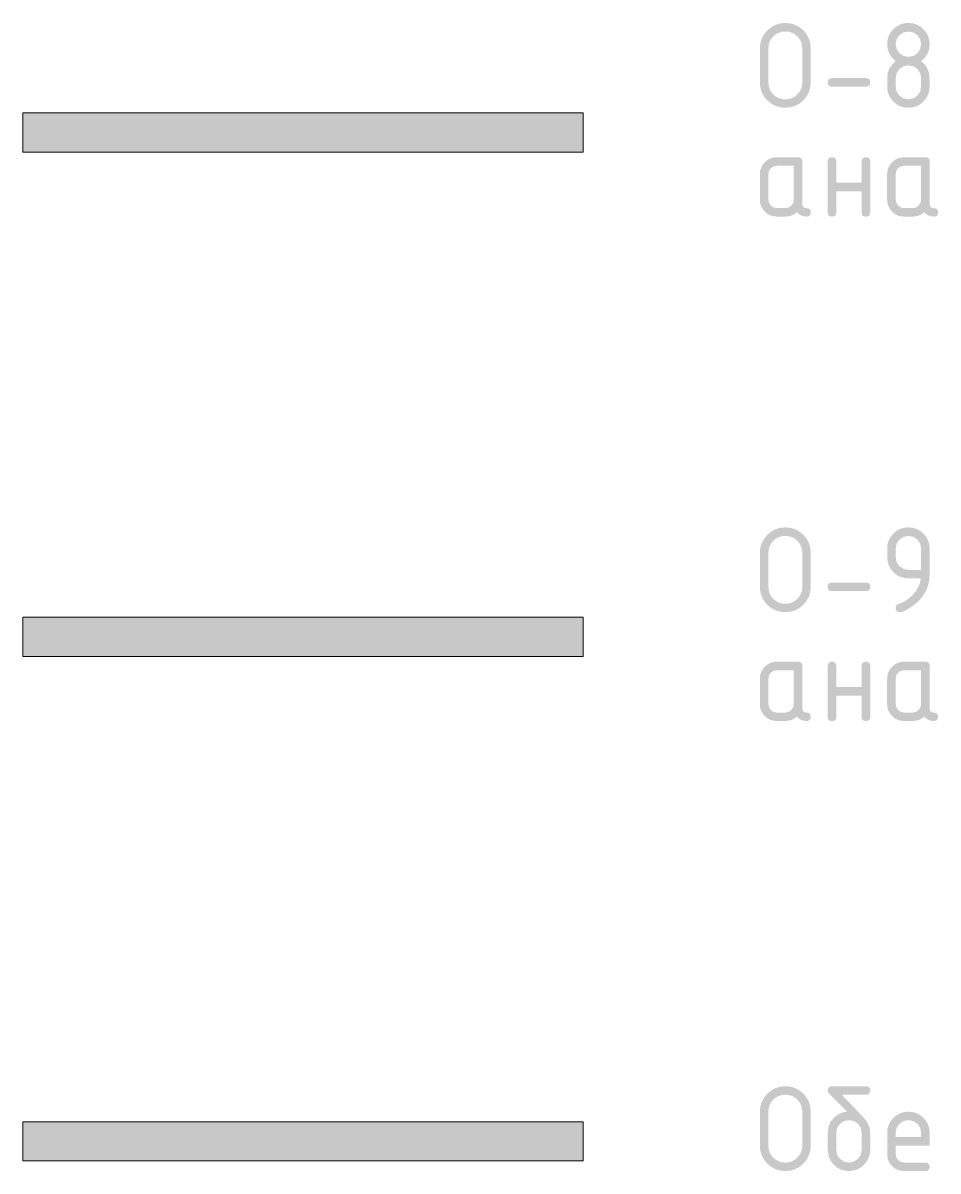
# Model space of a CAD drawing. Header units: millimetres. Extents: x -546 to 1681, y -650 to 1730.
# Drawn here: x 979.78 to 1012.44, y 478.19 to 519.15 of the extents above; entities that cross this region are included whole.
import ezdxf

# ---------------------------------------------------------------- set-up
doc = ezdxf.new("R2010")
doc.units = ezdxf.units.MM

msp = doc.modelspace()

# ---------------------------------------------------------------- hatches: boundary and pattern name
h = msp.add_hatch(color=7)
h.paths.add_polyline_path([(1007.598, 517.034), (1007.598, 518.244), (1007.587, 518.366), (1007.554, 518.479), (1007.498, 518.582), (1007.42, 518.676), (1007.329, 518.751), (1007.227, 518.806), (1007.115, 518.839), (1006.993, 518.85), (1006.871, 518.839), (1006.758, 518.806), (1006.655, 518.751), (1006.561, 518.676), (1006.484, 518.582), (1006.43, 518.479), (1006.398, 518.366), (1006.387, 518.244), (1006.387, 517.034), (1006.398, 516.911), (1006.43, 516.799), (1006.484, 516.697), (1006.561, 516.606), (1006.655, 516.528), (1006.758, 516.473), (1006.871, 516.439), (1006.993, 516.428), (1007.115, 516.439), (1007.227, 516.473), (1007.329, 516.528), (1007.42, 516.606), (1007.498, 516.697), (1007.554, 516.799), (1007.587, 516.911)])
h.paths.add_polyline_path([(1007.899, 517.034), (1007.882, 516.853), (1007.832, 516.685), (1007.749, 516.531), (1007.632, 516.39), (1007.494, 516.274), (1007.341, 516.192), (1007.174, 516.144), (1006.993, 516.128), (1006.81, 516.144), (1006.643, 516.192), (1006.489, 516.274), (1006.349, 516.39), (1006.233, 516.531), (1006.149, 516.685), (1006.099, 516.853), (1006.083, 517.034), (1006.083, 518.244), (1006.099, 518.427), (1006.149, 518.595), (1006.233, 518.748), (1006.349, 518.888), (1006.489, 519.004), (1006.643, 519.088), (1006.81, 519.138), (1006.993, 519.154), (1007.174, 519.138), (1007.342, 519.088), (1007.496, 519.006), (1007.636, 518.892), (1007.751, 518.751), (1007.833, 518.597), (1007.882, 518.428), (1007.899, 518.244)])
h = msp.add_hatch(color=7)
h.paths.add_polyline_path([(1011.385, 516.428), (1011.56, 516.463), (1011.707, 516.564), (1011.806, 516.709), (1011.838, 516.886), (1011.838, 517.186), (1011.806, 517.361), (1011.707, 517.508), (1011.56, 517.609), (1011.385, 517.643), (1011.21, 517.609), (1011.063, 517.508), (1010.964, 517.363), (1010.932, 517.186), (1010.932, 516.886), (1010.964, 516.709), (1011.063, 516.564), (1011.21, 516.463)])
h.paths.add_polyline_path([(1011.385, 516.128), (1011.233, 516.141), (1011.092, 516.182), (1010.964, 516.251), (1010.848, 516.348), (1010.751, 516.464), (1010.682, 516.592), (1010.641, 516.731), (1010.627, 516.881), (1010.627, 517.186), (1010.646, 517.365), (1010.703, 517.525), (1010.799, 517.668), (1010.932, 517.791), (1010.799, 517.915), (1010.703, 518.057), (1010.646, 518.218), (1010.627, 518.396), (1010.641, 518.549), (1010.682, 518.689), (1010.751, 518.818), (1010.848, 518.934), (1010.964, 519.031), (1011.092, 519.1), (1011.233, 519.141), (1011.385, 519.154), (1011.536, 519.141), (1011.676, 519.1), (1011.804, 519.031), (1011.919, 518.934), (1012.016, 518.818), (1012.086, 518.689), (1012.129, 518.549), (1012.143, 518.396), (1012.124, 518.218), (1012.067, 518.057), (1011.971, 517.915), (1011.838, 517.791), (1011.938, 517.704), (1012.017, 517.607), (1012.075, 517.501), (1012.113, 517.385), (1012.127, 517.308), (1012.136, 517.198), (1012.141, 517.056), (1012.143, 516.881), (1012.129, 516.731), (1012.086, 516.592), (1012.016, 516.464), (1011.919, 516.348), (1011.804, 516.251), (1011.676, 516.182), (1011.536, 516.141)])
h.paths.add_polyline_path([(1011.385, 517.944), (1011.56, 517.976), (1011.707, 518.075), (1011.806, 518.222), (1011.838, 518.396), (1011.806, 518.572), (1011.707, 518.718), (1011.56, 518.817), (1011.385, 518.85), (1011.21, 518.817), (1011.063, 518.718), (1010.964, 518.572), (1010.932, 518.396), (1010.964, 518.222), (1011.063, 518.075), (1011.21, 517.976)])
h = msp.add_hatch(color=7)
h.dxf.hatch_style = 2
h.paths.add_polyline_path([(1009.868, 516.881), (1008.658, 516.881), (1008.591, 516.891), (1008.543, 516.919), (1008.515, 516.967), (1008.505, 517.034), (1008.515, 517.1), (1008.543, 517.148), (1008.591, 517.176), (1008.658, 517.186), (1009.868, 517.186), (1009.935, 517.176), (1009.983, 517.148), (1010.012, 517.1), (1010.021, 517.034), (1010.012, 516.967), (1009.983, 516.919), (1009.935, 516.891)])
at = {"true_color": 0x186722}
h = msp.add_hatch(color=99, dxfattribs=at)
h.dxf.hatch_style = 2
h.paths.add_polyline_path([(979.781, 514.546), (979.781, 515.946), (999.782, 515.946), (999.782, 514.546)])
h = msp.add_hatch(color=7)
h.paths.add_polyline_path([(1007.294, 514.057), (1006.688, 514.057), (1006.571, 514.035), (1006.472, 513.972), (1006.409, 513.874), (1006.387, 513.757), (1006.387, 512.851), (1006.41, 512.735), (1006.477, 512.635), (1006.575, 512.568), (1006.688, 512.546), (1006.993, 512.546), (1007.108, 512.568), (1007.204, 512.635), (1007.271, 512.733), (1007.294, 512.851)])
h.paths.add_polyline_path([(1007.899, 512.394), (1007.889, 512.327), (1007.861, 512.281), (1007.815, 512.254), (1007.751, 512.245), (1007.648, 512.255), (1007.556, 512.284), (1007.475, 512.333), (1007.403, 512.402), (1007.314, 512.333), (1007.216, 512.284), (1007.109, 512.255), (1006.993, 512.245), (1006.688, 512.245), (1006.566, 512.256), (1006.454, 512.288), (1006.352, 512.342), (1006.261, 512.419), (1006.183, 512.512), (1006.127, 512.614), (1006.094, 512.727), (1006.083, 512.851), (1006.083, 513.757), (1006.094, 513.879), (1006.127, 513.992), (1006.183, 514.095), (1006.261, 514.188), (1006.352, 514.264), (1006.454, 514.318), (1006.566, 514.351), (1006.688, 514.362), (1007.446, 514.362), (1007.513, 514.353), (1007.56, 514.324), (1007.589, 514.278), (1007.598, 514.214), (1007.598, 512.698), (1007.608, 512.632), (1007.636, 512.584), (1007.684, 512.555), (1007.751, 512.546), (1007.815, 512.536), (1007.861, 512.508), (1007.889, 512.46)])
h = msp.add_hatch(color=7)
h.dxf.hatch_style = 2
h.paths.add_polyline_path([(1008.81, 513.152), (1008.81, 512.394), (1008.8, 512.327), (1008.772, 512.281), (1008.724, 512.254), (1008.658, 512.245), (1008.591, 512.254), (1008.543, 512.281), (1008.514, 512.327), (1008.505, 512.394), (1008.505, 514.214), (1008.514, 514.278), (1008.543, 514.324), (1008.591, 514.353), (1008.658, 514.362), (1008.724, 514.353), (1008.772, 514.324), (1008.8, 514.278), (1008.81, 514.214), (1008.81, 513.456), (1009.716, 513.456), (1009.716, 514.214), (1009.725, 514.278), (1009.754, 514.324), (1009.801, 514.353), (1009.868, 514.362), (1009.935, 514.353), (1009.983, 514.324), (1010.011, 514.278), (1010.021, 514.214), (1010.021, 512.394), (1010.011, 512.327), (1009.983, 512.281), (1009.935, 512.254), (1009.868, 512.245), (1009.801, 512.254), (1009.754, 512.281), (1009.725, 512.327), (1009.716, 512.394), (1009.716, 513.152)])
h = msp.add_hatch(color=7)
h.paths.add_polyline_path([(1011.837, 514.057), (1011.232, 514.057), (1011.114, 514.035), (1011.016, 513.972), (1010.953, 513.874), (1010.931, 513.757), (1010.931, 512.851), (1010.954, 512.735), (1011.021, 512.635), (1011.118, 512.568), (1011.232, 512.546), (1011.536, 512.546), (1011.652, 512.568), (1011.748, 512.635), (1011.815, 512.733), (1011.837, 512.851)])
h.paths.add_polyline_path([(1012.443, 512.394), (1012.433, 512.327), (1012.405, 512.281), (1012.359, 512.254), (1012.294, 512.245), (1012.192, 512.255), (1012.1, 512.284), (1012.019, 512.333), (1011.947, 512.402), (1011.857, 512.333), (1011.759, 512.284), (1011.653, 512.255), (1011.536, 512.245), (1011.232, 512.245), (1011.11, 512.256), (1010.997, 512.288), (1010.896, 512.342), (1010.804, 512.419), (1010.727, 512.512), (1010.671, 512.614), (1010.638, 512.727), (1010.626, 512.851), (1010.626, 513.757), (1010.638, 513.879), (1010.671, 513.992), (1010.727, 514.095), (1010.804, 514.188), (1010.896, 514.264), (1010.997, 514.318), (1011.11, 514.351), (1011.232, 514.362), (1011.99, 514.362), (1012.056, 514.353), (1012.104, 514.324), (1012.133, 514.278), (1012.142, 514.214), (1012.142, 512.698), (1012.152, 512.632), (1012.18, 512.584), (1012.228, 512.555), (1012.294, 512.546), (1012.359, 512.536), (1012.405, 512.508), (1012.433, 512.46)])
h = msp.add_hatch(color=7)
h.paths.add_polyline_path([(1007.598, 499.034), (1007.598, 500.244), (1007.587, 500.367), (1007.554, 500.479), (1007.498, 500.582), (1007.42, 500.676), (1007.329, 500.752), (1007.227, 500.806), (1007.115, 500.839), (1006.993, 500.85), (1006.871, 500.839), (1006.758, 500.806), (1006.655, 500.752), (1006.561, 500.676), (1006.484, 500.582), (1006.43, 500.479), (1006.398, 500.367), (1006.387, 500.244), (1006.387, 499.034), (1006.398, 498.912), (1006.43, 498.799), (1006.484, 498.697), (1006.561, 498.606), (1006.655, 498.528), (1006.758, 498.473), (1006.871, 498.439), (1006.993, 498.428), (1007.115, 498.439), (1007.227, 498.473), (1007.329, 498.528), (1007.42, 498.606), (1007.498, 498.697), (1007.554, 498.799), (1007.587, 498.912)])
h.paths.add_polyline_path([(1007.899, 499.034), (1007.882, 498.853), (1007.832, 498.685), (1007.749, 498.531), (1007.632, 498.39), (1007.494, 498.274), (1007.341, 498.192), (1007.174, 498.144), (1006.993, 498.128), (1006.81, 498.144), (1006.643, 498.192), (1006.489, 498.274), (1006.349, 498.39), (1006.233, 498.531), (1006.149, 498.685), (1006.099, 498.853), (1006.083, 499.034), (1006.083, 500.244), (1006.099, 500.427), (1006.149, 500.595), (1006.233, 500.748), (1006.349, 500.888), (1006.489, 501.005), (1006.643, 501.088), (1006.81, 501.138), (1006.993, 501.155), (1007.174, 501.138), (1007.342, 501.088), (1007.496, 501.006), (1007.636, 500.892), (1007.751, 500.752), (1007.833, 500.597), (1007.882, 500.428), (1007.899, 500.244)])
h = msp.add_hatch(color=7)
h.paths.add_polyline_path([(1011.838, 499.639), (1011.838, 500.397), (1011.806, 500.572), (1011.707, 500.719), (1011.56, 500.817), (1011.385, 500.85), (1011.21, 500.817), (1011.063, 500.719), (1010.964, 500.572), (1010.932, 500.397), (1010.932, 500.096), (1010.964, 499.919), (1011.063, 499.77), (1011.21, 499.673), (1011.385, 499.639)])
h.paths.add_polyline_path([(1011.08, 498.128), (1011.026, 498.138), (1010.974, 498.17), (1010.942, 498.222), (1010.932, 498.276), (1010.95, 498.362), (1011.004, 498.407), (1011.156, 498.468), (1011.284, 498.534), (1011.499, 498.703), (1011.661, 498.893), (1011.772, 499.103), (1011.829, 499.334), (1011.385, 499.334), (1011.233, 499.349), (1011.092, 499.391), (1010.964, 499.461), (1010.848, 499.559), (1010.751, 499.675), (1010.682, 499.803), (1010.641, 499.942), (1010.627, 500.092), (1010.627, 500.397), (1010.641, 500.549), (1010.682, 500.689), (1010.751, 500.818), (1010.848, 500.935), (1010.964, 501.032), (1011.092, 501.1), (1011.233, 501.141), (1011.385, 501.155), (1011.538, 501.141), (1011.678, 501.1), (1011.806, 501.032), (1011.922, 500.935), (1012.018, 500.82), (1012.087, 500.693), (1012.129, 500.553), (1012.143, 500.401), (1012.143, 499.491), (1012.132, 499.302), (1012.098, 499.124), (1012.041, 498.956), (1011.962, 498.799), (1011.861, 498.652), (1011.737, 498.515), (1011.591, 498.388), (1011.423, 498.272), (1011.316, 498.208), (1011.223, 498.163), (1011.144, 498.137)])
h = msp.add_hatch(color=7)
h.dxf.hatch_style = 2
h.paths.add_polyline_path([(1009.868, 498.881), (1008.658, 498.881), (1008.591, 498.891), (1008.543, 498.919), (1008.515, 498.967), (1008.505, 499.034), (1008.515, 499.101), (1008.543, 499.148), (1008.591, 499.177), (1008.658, 499.186), (1009.868, 499.186), (1009.935, 499.177), (1009.983, 499.148), (1010.012, 499.101), (1010.021, 499.034), (1010.012, 498.967), (1009.983, 498.919), (1009.935, 498.891)])
at = {"true_color": 0xfe847a}
h = msp.add_hatch(color=11, dxfattribs=at)
h.dxf.hatch_style = 2
h.paths.add_polyline_path([(979.781, 496.546), (979.781, 497.946), (999.782, 497.946), (999.782, 496.546)])
h = msp.add_hatch(color=7)
h.paths.add_polyline_path([(1007.294, 496.057), (1006.688, 496.057), (1006.571, 496.035), (1006.472, 495.972), (1006.409, 495.874), (1006.387, 495.757), (1006.387, 494.85), (1006.41, 494.735), (1006.477, 494.635), (1006.575, 494.568), (1006.688, 494.546), (1006.993, 494.546), (1007.108, 494.568), (1007.204, 494.635), (1007.271, 494.733), (1007.294, 494.85)])
h.paths.add_polyline_path([(1007.899, 494.393), (1007.889, 494.327), (1007.861, 494.281), (1007.815, 494.254), (1007.751, 494.245), (1007.648, 494.255), (1007.556, 494.284), (1007.475, 494.333), (1007.403, 494.402), (1007.314, 494.333), (1007.216, 494.284), (1007.109, 494.255), (1006.993, 494.245), (1006.688, 494.245), (1006.566, 494.256), (1006.454, 494.288), (1006.352, 494.342), (1006.261, 494.419), (1006.183, 494.512), (1006.127, 494.614), (1006.094, 494.726), (1006.083, 494.85), (1006.083, 495.757), (1006.094, 495.879), (1006.127, 495.991), (1006.183, 496.095), (1006.261, 496.188), (1006.352, 496.263), (1006.454, 496.318), (1006.566, 496.351), (1006.688, 496.362), (1007.446, 496.362), (1007.513, 496.352), (1007.56, 496.324), (1007.589, 496.278), (1007.598, 496.214), (1007.598, 494.698), (1007.608, 494.631), (1007.636, 494.584), (1007.684, 494.555), (1007.751, 494.546), (1007.815, 494.536), (1007.861, 494.508), (1007.889, 494.46)])
h = msp.add_hatch(color=7)
h.dxf.hatch_style = 2
h.paths.add_polyline_path([(1008.81, 495.151), (1008.81, 494.393), (1008.8, 494.327), (1008.772, 494.281), (1008.724, 494.254), (1008.658, 494.245), (1008.591, 494.254), (1008.543, 494.281), (1008.514, 494.327), (1008.505, 494.393), (1008.505, 496.214), (1008.514, 496.278), (1008.543, 496.324), (1008.591, 496.352), (1008.658, 496.362), (1008.724, 496.352), (1008.772, 496.324), (1008.8, 496.278), (1008.81, 496.214), (1008.81, 495.456), (1009.716, 495.456), (1009.716, 496.214), (1009.725, 496.278), (1009.754, 496.324), (1009.801, 496.352), (1009.868, 496.362), (1009.935, 496.352), (1009.983, 496.324), (1010.011, 496.278), (1010.021, 496.214), (1010.021, 494.393), (1010.011, 494.327), (1009.983, 494.281), (1009.935, 494.254), (1009.868, 494.245), (1009.801, 494.254), (1009.754, 494.281), (1009.725, 494.327), (1009.716, 494.393), (1009.716, 495.151)])
h = msp.add_hatch(color=7)
h.paths.add_polyline_path([(1011.837, 496.057), (1011.232, 496.057), (1011.114, 496.035), (1011.016, 495.972), (1010.953, 495.874), (1010.931, 495.757), (1010.931, 494.85), (1010.954, 494.735), (1011.021, 494.635), (1011.118, 494.568), (1011.232, 494.546), (1011.536, 494.546), (1011.652, 494.568), (1011.748, 494.635), (1011.815, 494.733), (1011.837, 494.85)])
h.paths.add_polyline_path([(1012.443, 494.393), (1012.433, 494.327), (1012.405, 494.281), (1012.359, 494.254), (1012.294, 494.245), (1012.192, 494.255), (1012.1, 494.284), (1012.019, 494.333), (1011.947, 494.402), (1011.857, 494.333), (1011.759, 494.284), (1011.653, 494.255), (1011.536, 494.245), (1011.232, 494.245), (1011.11, 494.256), (1010.997, 494.288), (1010.896, 494.342), (1010.804, 494.419), (1010.727, 494.512), (1010.671, 494.614), (1010.638, 494.726), (1010.626, 494.85), (1010.626, 495.757), (1010.638, 495.879), (1010.671, 495.991), (1010.727, 496.095), (1010.804, 496.188), (1010.896, 496.263), (1010.997, 496.318), (1011.11, 496.351), (1011.232, 496.362), (1011.99, 496.362), (1012.056, 496.352), (1012.104, 496.324), (1012.133, 496.278), (1012.142, 496.214), (1012.142, 494.698), (1012.152, 494.631), (1012.18, 494.584), (1012.228, 494.555), (1012.294, 494.546), (1012.359, 494.536), (1012.405, 494.508), (1012.433, 494.46)])
h = msp.add_hatch(color=7)
h.paths.add_polyline_path([(1007.598, 479.092), (1007.598, 480.303), (1007.587, 480.425), (1007.554, 480.537), (1007.498, 480.641), (1007.42, 480.734), (1007.329, 480.81), (1007.227, 480.864), (1007.115, 480.897), (1006.993, 480.908), (1006.871, 480.897), (1006.758, 480.864), (1006.655, 480.81), (1006.561, 480.734), (1006.484, 480.641), (1006.43, 480.537), (1006.398, 480.425), (1006.387, 480.303), (1006.387, 479.092), (1006.398, 478.97), (1006.43, 478.857), (1006.484, 478.756), (1006.561, 478.664), (1006.655, 478.587), (1006.758, 478.531), (1006.871, 478.498), (1006.993, 478.486), (1007.115, 478.498), (1007.227, 478.531), (1007.329, 478.587), (1007.42, 478.664), (1007.498, 478.756), (1007.554, 478.857), (1007.587, 478.97)])
h.paths.add_polyline_path([(1007.899, 479.092), (1007.882, 478.911), (1007.832, 478.743), (1007.749, 478.589), (1007.632, 478.448), (1007.494, 478.332), (1007.341, 478.251), (1007.174, 478.202), (1006.993, 478.186), (1006.81, 478.202), (1006.643, 478.251), (1006.489, 478.332), (1006.349, 478.448), (1006.233, 478.589), (1006.149, 478.743), (1006.099, 478.911), (1006.083, 479.092), (1006.083, 480.303), (1006.099, 480.485), (1006.149, 480.653), (1006.233, 480.806), (1006.349, 480.946), (1006.489, 481.063), (1006.643, 481.146), (1006.81, 481.196), (1006.993, 481.213), (1007.174, 481.196), (1007.342, 481.147), (1007.496, 481.065), (1007.636, 480.95), (1007.751, 480.81), (1007.833, 480.655), (1007.882, 480.486), (1007.899, 480.303)])
h = msp.add_hatch(color=7)
h.paths.add_polyline_path([(1010.021, 479.545), (1010.021, 478.939), (1010.007, 478.79), (1009.964, 478.651), (1009.894, 478.523), (1009.797, 478.406), (1009.682, 478.309), (1009.554, 478.241), (1009.414, 478.2), (1009.263, 478.186), (1009.111, 478.2), (1008.97, 478.241), (1008.842, 478.309), (1008.726, 478.406), (1008.629, 478.523), (1008.56, 478.651), (1008.519, 478.79), (1008.505, 478.939), (1008.505, 479.549), (1008.53, 479.76), (1008.604, 479.942), (1008.727, 480.095), (1008.899, 480.218), (1009.054, 480.283), (1009.2, 480.303), (1008.535, 480.971), (1008.512, 481.006), (1008.505, 481.061), (1008.515, 481.127), (1008.543, 481.175), (1008.591, 481.203), (1008.658, 481.213), (1009.873, 481.213), (1009.937, 481.203), (1009.983, 481.175), (1010.011, 481.127), (1010.021, 481.061), (1010.011, 480.994), (1009.983, 480.946), (1009.937, 480.917), (1009.873, 480.908), (1009.009, 480.908), (1009.771, 480.108), (1009.88, 479.975), (1009.958, 479.838), (1010.005, 479.694)])
h.paths.add_polyline_path([(1009.716, 478.944), (1009.716, 479.549), (1009.684, 479.723), (1009.585, 479.871), (1009.438, 479.97), (1009.263, 480.002), (1009.088, 479.97), (1008.941, 479.871), (1008.842, 479.723), (1008.81, 479.549), (1008.81, 478.944), (1008.842, 478.767), (1008.941, 478.622), (1009.088, 478.521), (1009.263, 478.486), (1009.438, 478.521), (1009.585, 478.622), (1009.684, 478.768)])
h = msp.add_hatch(color=7)
h.paths.add_polyline_path([(1011.385, 480.002), (1011.21, 479.97), (1011.063, 479.871), (1010.964, 479.724), (1010.932, 479.549), (1010.932, 479.396), (1011.838, 479.396), (1011.838, 479.549), (1011.806, 479.724), (1011.707, 479.871), (1011.56, 479.97)])
h.paths.add_polyline_path([(1010.932, 479.092), (1010.932, 478.791), (1010.954, 478.676), (1011.021, 478.576), (1011.119, 478.509), (1011.233, 478.486), (1011.99, 478.486), (1012.057, 478.477), (1012.105, 478.448), (1012.133, 478.401), (1012.143, 478.334), (1012.133, 478.268), (1012.105, 478.222), (1012.057, 478.195), (1011.99, 478.186), (1011.233, 478.186), (1011.11, 478.196), (1010.998, 478.228), (1010.896, 478.282), (1010.805, 478.36), (1010.727, 478.453), (1010.671, 478.555), (1010.638, 478.667), (1010.627, 478.791), (1010.627, 479.545), (1010.64, 479.697), (1010.682, 479.837), (1010.75, 479.966), (1010.847, 480.083), (1010.964, 480.179), (1011.092, 480.248), (1011.232, 480.289), (1011.385, 480.303), (1011.537, 480.289), (1011.678, 480.249), (1011.806, 480.181), (1011.922, 480.087), (1012.019, 479.97), (1012.088, 479.842), (1012.129, 479.702), (1012.143, 479.549), (1012.143, 479.092)])
at = {"true_color": 0x54689e}
h = msp.add_hatch(color=165, dxfattribs=at)
h.dxf.hatch_style = 2
h.paths.add_polyline_path([(979.781, 478.546), (979.781, 479.946), (999.782, 479.946), (999.782, 478.546)])

# ---------------------------------------------------------------- linework, layer by layer
at = {"color": 7, "lineweight": 0}
for points in [[(999.782, 515.946), (979.781, 515.946)], [(979.781, 515.946), (979.781, 514.546)], [(999.782, 514.546), (999.782, 515.946)], [(979.781, 514.546), (999.782, 514.546)], [(999.782, 497.946), (979.781, 497.946)], [(979.781, 497.946), (979.781, 496.546)], [(999.782, 496.546), (999.782, 497.946)], [(979.781, 496.546), (999.782, 496.546)], [(999.782, 479.946), (979.781, 479.946)], [(979.781, 479.946), (979.781, 478.546)], [(999.782, 478.546), (999.782, 479.946)], [(979.781, 478.546), (999.782, 478.546)]]:
    msp.add_lwpolyline(points, dxfattribs=at)

doc.saveas('drawing.dxf')
